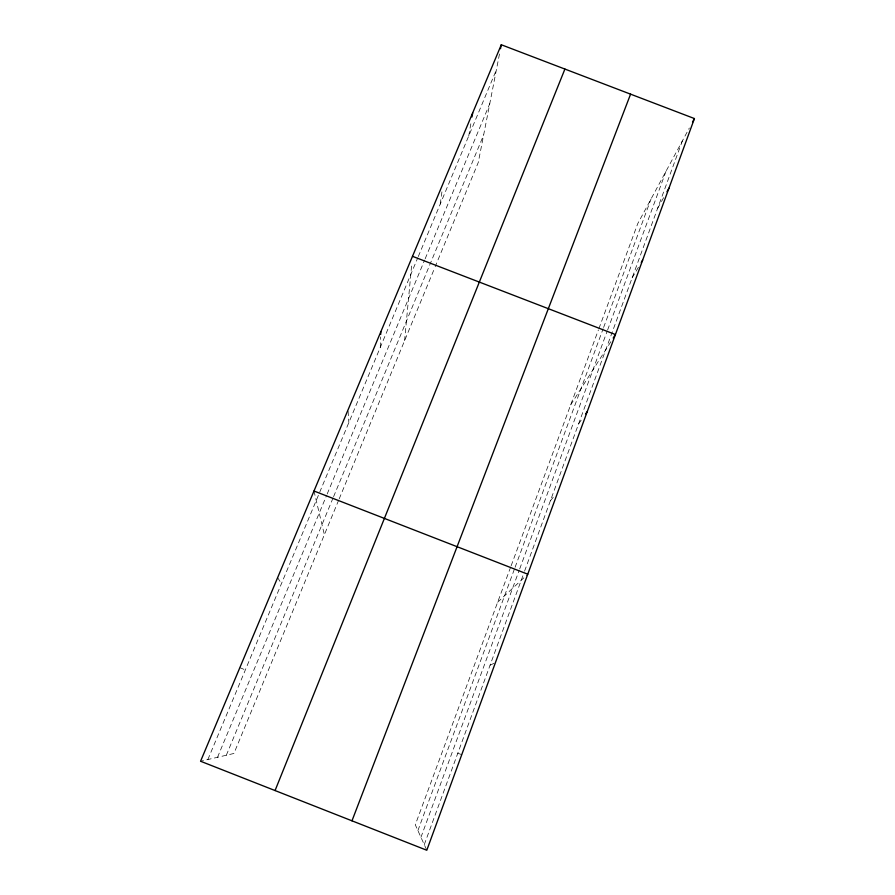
<?xml version="1.0" encoding="UTF-8"?>
<svg xmlns="http://www.w3.org/2000/svg" width="895" height="895" viewBox="0 0 895 895"><rect width="100%" height="100%" fill="white"/><g stroke="black" fill="none" stroke-linecap="round" stroke-linejoin="round"><path stroke-width="0.67" stroke-dasharray="4.47 3.36" d="M380.341 347.271L380.655 336.956M404.596 340.682L411.879 262.806M440.25 204.06L442.331 188.912M468.756 135.906L471.296 121.026M499.477 54.024L478.277 162.442L435.183 266.699M420.941 837.306L519.223 570.227M519.693 568.929L607.146 331.251M607.627 329.964L666.059 171.169M424.264 844.667L524.09 572.464M524.571 571.167L682.314 141.03M510.653 567.083L415.291 824.776L426.792 850.25M511.134 565.785L598.408 329.942M598.889 328.655L637.743 223.649L689.329 128.019M417.909 830.582L514.603 568.605M515.084 567.307L603.129 328.767M603.61 327.469L650.978 199.115M338.668 500.148L233.931 753.467L200.569 761.242M339.194 498.873L434.646 267.997M217.519 757.293L326.653 495.282M327.178 494.006L424.633 260.053M425.17 258.767L489.778 103.652M226.323 755.246L333.063 497.956M333.589 496.68L483.658 134.955M207.864 759.542L417.752 257.838M418.289 256.552L496.367 69.911M657.624 208.345L663.643 197.65M632.127 277.864L639.153 266.016M570.674 404.898L610.983 341.532M578.562 423.95L582.5 418.345M550.38 500.775L553.781 496.635M497.642 602.234L526.831 575.071M490.091 665.175L495.394 662.692M457.792 753.243L461.764 754.63M239.849 667.648L245.342 669.963M277.629 577.633L281.444 583.674M313.988 491.008L324.37 534.718M348.077 411.23L348.837 422.563"/><path stroke-width="1.34" d="M380.733 334.372L380.811 331.799M471.978 116.976L472.672 112.915M500.506 48.722L501.289 44.75L694.43 118.554L426.792 850.25L200.569 761.242L501.289 44.75M351.981 820.816L630.583 94.154M275.067 790.553L564.913 69.06M692.517 122.1L694.43 118.554M666.976 191.709L668.979 188.14M641.256 262.459L642.666 260.098M613.209 338.041L615.424 334.54L412.483 256.317M585.654 413.859L587.232 411.611M313.988 491.008L527.759 574.198"/></g></svg>
